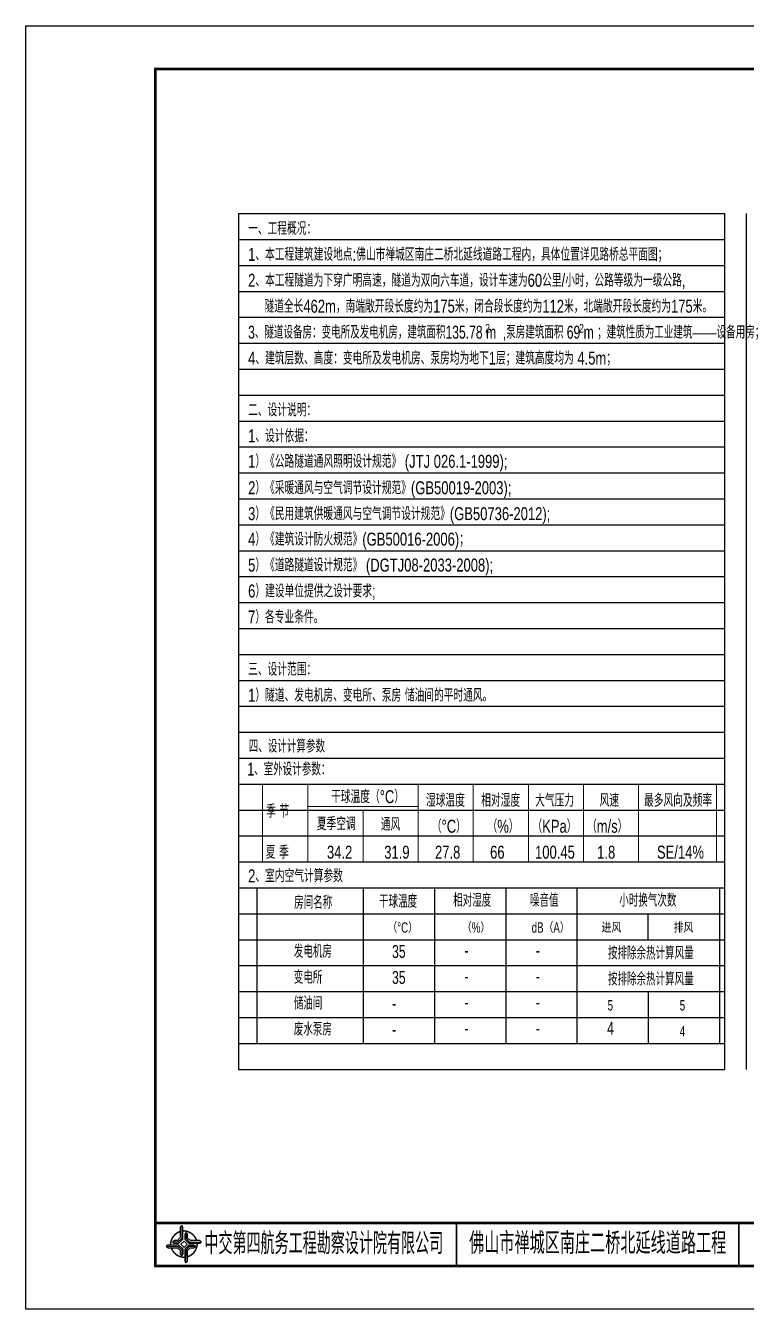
# Model space of a CAD drawing. Extents: x 141823 to 183823, y -39186 to 56515.
# Drawn here: x 141823 to 158497, y 26815 to 56515 of the extents above; entities that cross this region are included whole.
import ezdxf
from ezdxf.enums import TextEntityAlignment as Align

# ---------------------------------------------------------------- set-up
doc = ezdxf.new("R2010")
doc.units = 0
doc.header["$LTSCALE"] = 1000
doc.header["$MEASUREMENT"] = 0
doc.layers.add('0BZ', color=3, linetype='Continuous')
doc.layers.add('图框', color=7, linetype='Continuous')
doc.layers.add('TEXT', color=7, linetype='Continuous', lineweight=15)
doc.styles.add('HZTXT', font='hztxt_e.shx', dxfattribs={"width": 0.8, "bigfont": 'hztxt.shx'})
doc.styles.get("Standard").update_dxf_attribs({"font": 'hztxt_e.shx', "width": 0.7, "bigfont": 'hztxt.shx'})
doc.styles.add('中西文等高字体', font='hztxt_e.shx', dxfattribs={"width": 0.75, "bigfont": 'hztxt.shx'})

# ---------------------------------------------------------------- blocks, each defined once
blk = doc.blocks.new('tb')
at = {"lineweight": -3}
h = blk.add_hatch(color=256, dxfattribs=at)
h.paths.add_polyline_path([(-1.23, -0.13), (-3.78, -0.14), (-4.14, -0.41), (-1.4, -0.44), (-0.56, -1.24), (-0.54, -2.62), (-0.27, -2.2), (-0.26, -1.06)])
h.paths.add_polyline_path([(0.13, -1.08), (0.14, -3.86), (0.41, -4.26), (0.44, -1.24), (1.25, -0.43), (2.66, -0.43), (2.26, -0.16), (1.07, -0.15)])
h.paths.add_polyline_path([(1.08, 0.3), (3.62, 0.3), (4.02, 0.56), (1.25, 0.57), (0.43, 1.39), (0.43, 2.8), (0.16, 2.41), (0.15, 1.24)])
h.paths.add_polyline_path([(-0.28, 1.21), (-0.28, 3.99), (-0.56, 4.39), (-0.57, 1.41), (-1.38, 0.6), (-2.74, 0.56), (-2.33, 0.3), (-1.2, 0.29)])
for p, q in [((-0.56, 4.39), (-0.57, 1.41)), ((-1.38, 0.6), (-2.74, 0.56)), ((-0.57, 1.41), (-1.38, 0.6)), ((0.43, 2.8), (0.43, 1.39)), ((0.43, 1.39), (1.25, 0.57)), ((1.25, 0.57), (4.02, 0.56)), ((-4.14, -0.41), (-1.4, -0.44)), ((-1.4, -0.44), (-0.56, -1.24)), ((-0.56, -1.24), (-0.54, -2.62)), ((0.41, -4.26), (0.44, -1.24)), ((0.44, -1.24), (1.25, -0.43)), ((1.25, -0.43), (2.66, -0.43))]:
    blk.add_line(p, q, dxfattribs=at)
at = {"lineweight": -3, "const_width": 0.35, "flags": 128}
for points in [[(-0.9, 3.02, 0.324167), (-3.16, -0.14)], [(2.88, 0.92, 0.324403), (-0.24, 3.15)], [(0.75, -2.86, 0.325418), (3.02, 0.26)], [(-2.98, -0.76, 0.322976), (0.14, -2.98)]]:
    blk.add_lwpolyline(points, format="xyb", dxfattribs=at)
at = {"lineweight": -3, "flags": 128}
for points in [[(-0.9, 3.99), (-0.9, 1.58), (-1.53, 0.91), (-2.34, 0.91), (-2.74, 0.56), (-2.33, 0.3), (-1.2, 0.29), (-0.28, 1.21), (-0.28, 3.99), (-0.56, 4.39)], [(-0.04, 0.77), (0.68, 0.04), (-0.04, -0.69), (-0.77, 0.05)], [(3.62, 0.92), (1.43, 0.92), (0.77, 1.54), (0.77, 2.38), (0.43, 2.8), (0.16, 2.41), (0.15, 1.24), (1.08, 0.3), (3.62, 0.3), (4.02, 0.56)], [(-3.73, -0.76), (-1.54, -0.76), (-0.89, -1.39), (-0.89, -2.21), (-0.54, -2.62), (-0.27, -2.2), (-0.26, -1.06), (-1.23, -0.13), (-3.78, -0.14), (-4.14, -0.41)], [(0.75, -3.85), (0.75, -1.43), (1.4, -0.78), (2.26, -0.78), (2.66, -0.43), (2.26, -0.16), (1.07, -0.15), (0.13, -1.08), (0.14, -3.86), (0.41, -4.26)]]:
    blk.add_lwpolyline(points, close=True, dxfattribs=at)

msp = doc.modelspace()

# ---------------------------------------------------------------- linework, layer by layer
at = {"layer": '0BZ'}
for p, q in [((147173.7, 36566.7), (157879.2, 36566.7)), ((147173.7, 36566.7), (147173.7, 32966.7)), ((149629.2, 36566.7), (149629.2, 32966.7)), ((151279.2, 36566.7), (151279.2, 32966.7)), ((152929.2, 36566.7), (152929.2, 32966.7)), ((154579.2, 36566.7), (154579.2, 32966.7)), ((157879.2, 36566.7), (157879.2, 32966.7)), ((149629.2, 35966.7), (157879.2, 35966.7)), ((152282.4, 35966.7), (157879.2, 35966.7)), ((156229.2, 35366.7), (156229.2, 35966.7)), ((147173.7, 35366.7), (157879.2, 35366.7)), ((147173.7, 34766.7), (157879.2, 34766.7)), ((147173.7, 34166.7), (157879.2, 34166.7)), ((156229.2, 34166.7), (156229.2, 32966.7)), ((147173.7, 33566.7), (157879.2, 33566.7)), ((147173.7, 32966.7), (157879.2, 32966.7))]:
    msp.add_line(p, q, dxfattribs=at)
at = {"layer": 'Defpoints'}
msp.add_line((146745.9, 52166.3), (146746.3, 52166.7), dxfattribs=at)
at = {"layer": 'Defpoints', "color": 252}
for p, q in [((146745.9, 52166.3), (146745.9, 32366.7)), ((146746.3, 52166.7), (157995.9, 52166.7)), ((157995.9, 52166.3), (157995.9, 32366.7)), ((158497.4, 52166.3), (158497.4, 32366.7)), ((146745.9, 51566.7), (157995.9, 51566.7)), ((146745.9, 50966.7), (157995.9, 50966.7)), ((146745.9, 50366.7), (157995.9, 50366.7)), ((146745.9, 49766.7), (157995.9, 49766.7)), ((146745.9, 49166.7), (157995.9, 49166.7)), ((146745.9, 48566.7), (157995.9, 48566.7)), ((146745.9, 47966.7), (157995.9, 47966.7)), ((146745.9, 47366.7), (157995.9, 47366.7)), ((146745.9, 46766.7), (157995.9, 46766.7)), ((146745.9, 46166.7), (157995.9, 46166.7)), ((146745.9, 45566.7), (157995.9, 45566.7)), ((146745.9, 44966.7), (157995.9, 44966.7)), ((146745.9, 44366.7), (157995.9, 44366.7)), ((146745.9, 43766.7), (157995.9, 43766.7)), ((146745.9, 43166.7), (157995.9, 43166.7)), ((146745.9, 42566.7), (157995.9, 42566.7)), ((146745.9, 41966.7), (157995.9, 41966.7)), ((146745.9, 41366.7), (157995.9, 41366.7)), ((146745.9, 40766.7), (157995.9, 40766.7)), ((146745.9, 40166.7), (157995.9, 40166.7)), ((146745.9, 39566.7), (157995.9, 39566.7)), ((146745.9, 38966.7), (157995.9, 38966.7)), ((146745.9, 38366.7), (157995.9, 38366.7)), ((146745.9, 37766.7), (157995.9, 37766.7)), ((146745.9, 37166.7), (157995.9, 37166.7)), ((146745.9, 36566.7), (157995.9, 36566.7)), ((146745.9, 35966.7), (157995.9, 35966.7)), ((146745.9, 35366.7), (157995.9, 35366.7)), ((146745.9, 34766.7), (157995.9, 34766.7)), ((146745.9, 34166.7), (157995.9, 34166.7)), ((146745.9, 33566.7), (157995.9, 33566.7)), ((146745.9, 32966.7), (157995.9, 32966.7)), ((146745.9, 32366.7), (157995.9, 32366.7))]:
    msp.add_line(p, q, dxfattribs=at)
at = {"layer": 'TEXT', "color": 3, "linetype": 'Continuous'}
for p, q in [((147304.2, 38966.7), (157804.4, 38966.7)), ((147304.2, 38966.7), (147304.2, 37166.7)), ((148354.2, 38966.8), (148354.2, 37166.7)), ((150904.2, 38966.8), (150904.2, 37166.7)), ((152179.2, 38966.8), (152179.2, 37166.7)), ((153454.2, 38966.8), (153454.2, 37166.7)), ((154729.2, 38966.8), (154729.2, 37166.7)), ((156004.2, 38966.8), (156004.2, 37166.7)), ((157804.4, 38966.5), (157804.4, 37166.7)), ((148354.2, 38450.9), (150904.2, 38450.9)), ((149629.2, 38366.8), (149629.2, 37166.7)), ((147304.2, 37766.7), (157804.4, 37766.7)), ((147304.2, 37166.7), (157804.4, 37166.7))]:
    msp.add_line(p, q, dxfattribs=at)
at = {"layer": '图框', "linetype": 'Continuous'}
msp.add_lwpolyline([(141823.3, 56514.7), (183823.3, 56514.7), (183823.3, 26814.7), (141823.3, 26814.7)], close=True, dxfattribs=at)
at = {"layer": '图框', "linetype": 'Continuous', "const_width": 60}
for points in [[(182823.3, 55514.7), (144823.3, 55514.7), (144823.3, 27814.7), (182823.3, 27814.7), (182823.3, 55514.7)], [(144823.3, 28814.7), (182823.3, 28814.7)]]:
    msp.add_lwpolyline(points, dxfattribs=at)
at = {"layer": '图框', "const_width": 40}
for points in [[(151792.1, 28814.7), (151792.1, 27814.7)], [(158323.3, 27814.7), (158323.3, 28814.7)]]:
    msp.add_lwpolyline(points, dxfattribs=at)

# ---------------------------------------------------------------- block references
at = {"lineweight": -3, "xscale": 100, "yscale": 100, "zscale": 100}
msp.add_blockref('tb', (145490.7, 28315.2), dxfattribs=at)

# ---------------------------------------------------------------- texts
at = {"layer": '0BZ', "style": 'HZTXT', "width": 0.7}
for s, height, p in [('四、设计计算参数', 300, (146984.9, 39695.3)), ('1、室外设计参数：', 300, (146953.3, 39164.7)), (' 房间名称', 300, (147956.5, 36079.6)), ('干球温度', 300, (149998.9, 36103.9)), ('相对湿度', 300, (151712.9, 36128.9)), ('噪音值', 300, (153490.4, 36128.9)), ('小时换气次数', 300, (155556.5, 36128.9)), ('（%%DC）', 240, (150193.7, 35528.9)), ('（%）', 240, (151916.9, 35528.9)), ('dB（A）', 240, (153530.9, 35528.9)), ('进风', 240, (155149.9, 35528.9)), ('排风', 240, (156817.6, 35528.9)), ('发电机房', 300, (148027.2, 34947.9)), ('35', 300, (150300.4, 34944)), ('-', 300, (151978.5, 34970.9)), ('-', 300, (153628.5, 34970.9)), ('按排除余热计算风量', 300, (155295.2, 34909.2)), ('变电所', 300, (148027.2, 34347.9)), ('35', 300, (150300.4, 34344)), ('-', 300, (151978.5, 34370.9)), ('-', 300, (153628.5, 34370.9)), ('按排除余热计算风量', 300, (155295.2, 34309.2)), ('储油间', 300, (148027.2, 33747.9)), ('-', 300, (150300.4, 33744)), ('-', 300, (151978.5, 33770.9)), ('-', 300, (153628.5, 33770.9)), ('5', 240, (155288.5, 33728.9)), ('5', 240, (156956.2, 33728.9)), ('废水泵房', 300, (148027.2, 33147.9)), ('-', 300, (150300.4, 33144)), ('-', 300, (151978.5, 33170.9)), ('-', 300, (153628.5, 33170.9)), ('4', 300, (155278.5, 33170.9)), ('4', 240, (156956.2, 33128.9))]:
    msp.add_text(s, height=height, dxfattribs=at).set_placement(p)
at = {"layer": 'TEXT', "color": 3, "linetype": 'Continuous', "style": '中西文等高字体', "width": 0.75}
for s, p in [('一、工程概况：', (146970.1, 51673.6)), ('二、设计说明：', (146970.1, 47473.6)), ('1、设计依据：', (146970.1, 46873.6)), ('1）《公路隧道通风照明设计规范》 (JTJ 026.1-1999);', (146970.1, 46284.9)), ('2）《采暖通风与空气调节设计规范》(GB50019-2003);', (146970.1, 45673.6)), ('3）《民用建筑供暖通风与空气调节设计规范》(GB50736-2012);', (146970.1, 45073.6)), ('4）《建筑设计防火规范》(GB50016-2006)；', (146970.1, 44484.9)), ('5）《道路隧道设计规范》 (DGTJ08-2033-2008);', (146970.1, 43884.9)), ('6）建设单位提供之设计要求;', (146970.1, 43284.9)), ('7）各专业条件。', (146970.1, 42684.9)), ('三、设计范围：', (146970.1, 41473.6)), ('1）隧道、发电机房、变电所、泵房 储油间的平时通风。', (146970.1, 40873.6)), ('干球温度（%%DC）', (148889.7, 38525.6)), ('湿球温度', (151085.8, 38441.5)), ('相对湿度', (152363.4, 38441.5)), ('大气压力', (153612.1, 38441.5)), ('风速', (155102.9, 38441.5)), ('最多风向及频率', (156130.4, 38441.5)), (' 季 节', (147304.2, 38191.1)), ('夏季空调', (148560.1, 37900)), ('通风', (150040.3, 37886.4)), ('（%%DC）', (151221, 37841.5)), ('（%）', (152510.1, 37841.4)), ('（KPa）', (153549, 37841.5)), ('（m/s）', (154811.4, 37841.5)), (' 夏 季 ', (147294.8, 37241.4)), ('34.2', (148794.6, 37241.5)), ('31.9', (150119.6, 37241.5)), ('27.8', (151294.5, 37241.5)), ('66', (152569.5, 37241.5)), ('100.45', (153609, 37241.5)), ('1.8', (155046.3, 37241.5)), ('SE/14%%%', (156429.7, 37241.5)), ('2、室内空气计算参数', (146970.1, 36695.3))]:
    msp.add_text(s, height=300, dxfattribs=at).set_placement(p)
at = {"layer": 'TEXT', "color": 1, "linetype": 'Continuous', "style": '中西文等高字体'}
for s, height, width, p in [('1、本工程建筑建设地点:佛山市禅城区南庄二桥北延线道路工程内，具体位置详见路桥总平面图；', 300, 0.75, (146970.1, 51073.6)), ('2、本工程隧道为下穿广明高速，隧道为双向六车道，设计车速为60公里/小时，公路等级为一级公路,', 300, 0.75, (146970.1, 50473.6)), ('隧道全长462m，南端敞开段长度约为175米，闭合段长度约为112米，北端敞开段长度约为175米。', 300, 0.75, (147347.7, 49873.6)), ('3、隧道设备房：变电所及发电机房，建筑面积135.78 m  ,泵房建筑面积 69 m ；建筑性质为工业建筑——设备用房； ', 300, 0.7, (146970.1, 49273.6)), ('2', 200, 0.75, (152454.3, 49413)), ('2', 200, 0.75, (154626.7, 49413)), ('4、建筑层数、高度：变电所及发电机房、泵房均为地下1层；建筑高度均为 4.5m；', 300, 0.75, (146970.1, 48673.6))]:
    msp.add_text(s, height=height, dxfattribs=dict(at, width=width)).set_placement(p)
at = {"layer": '图框'}
for s, width, p in [('中交第四航务工程勘察设计院有限公司', 0.65, (148720.6, 28339.5)), ('佛山市禅城区南庄二桥北延线道路工程', 0.7, (155057.7, 28346.2))]:
    msp.add_text(s, height=500, dxfattribs=dict(at, width=width)).set_placement(p, align=Align.MIDDLE_CENTER)

doc.saveas('drawing.dxf')
